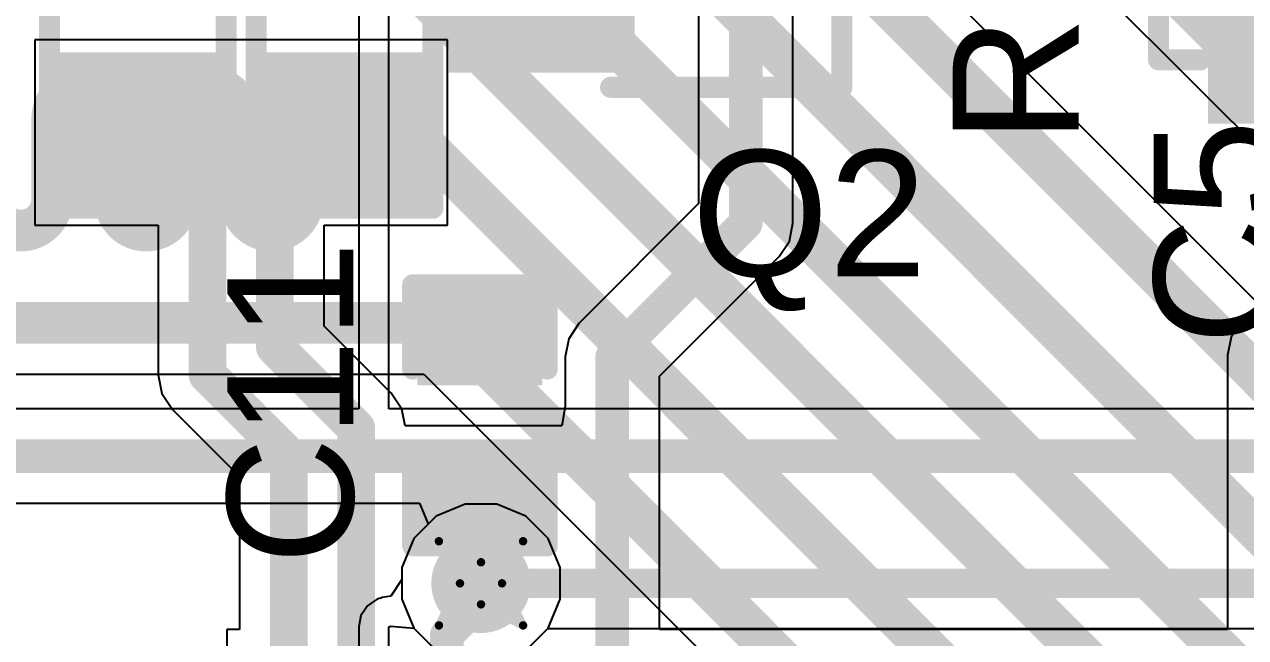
# Model space of a CAD drawing. Header units: inches. Extents: x -3 to 488, y -11 to 93.
# Drawn here: x 92.49 to 99.86, y 29.81 to 33.51 of the extents above; entities that cross this region are included whole.
import ezdxf

# ---------------------------------------------------------------- set-up
doc = ezdxf.new("R2010")
doc.units = ezdxf.units.IN
for name, color, linetype in [('Bottom Layer', 5, 'Continuous'), ('Drill Drawing', 1, 'Continuous'), ('Layer 1', 16, 'Continuous'), ('Layer 2', 76, 'Continuous'), ('Top Layer', 1, 'Continuous'), ('Top Overlay', 2, 'Continuous'), ('Top Paste', 8, 'Continuous'), ('Top Solder', 216, 'Continuous'), ('Via Holes', 16, 'Continuous')]:
    doc.layers.add(name, color=color, linetype=linetype)
doc.styles.add('Arial', font='', dxfattribs={"height": 0.2})
doc.styles.get('Arial').set_extended_font_data('Arial')

msp = doc.modelspace()

# ---------------------------------------------------------------- hatches: boundary and pattern name
at = {"layer": 'Bottom Layer'}
h = msp.add_hatch(color=5, dxfattribs=at)
edge = h.paths.add_edge_path()
edge.add_arc((95.2447, 30.1348), 0.3, 0, 360)
at = {"layer": 'Layer 1'}
h = msp.add_hatch(color=16, dxfattribs=at)
edge = h.paths.add_edge_path()
edge.add_arc((95.2447, 30.1348), 0.3, 0, 360)
at = {"layer": 'Layer 2'}
h = msp.add_hatch(color=76, dxfattribs=at)
edge = h.paths.add_edge_path()
edge.add_arc((95.2447, 30.1348), 0.3, 0, 360)
at = {"layer": 'Top Layer'}
for points in [[(100.8663, 34.4293), (100.8663, 33.0093), (99.7363, 33.0093), (99.7363, 34.4293)], [(96.0713, 34.1369), (96.0713, 33.3169), (95.1513, 33.3169), (95.1513, 34.1369)], [(92.7277, 33.2361), (93.6167, 33.2361), (93.6167, 32.4741), (92.7277, 32.4741)], [(93.9764, 33.2361), (94.8654, 33.2361), (94.8654, 32.4741), (93.9764, 32.4741)], [(94.9208, 31.8467), (95.5558, 31.8467), (95.5558, 31.3895), (94.9208, 31.3895)], [(94.9208, 30.9069), (95.5558, 30.9069), (95.5558, 30.4497), (94.9208, 30.4497)]]:
    msp.add_hatch(color=1, dxfattribs=at).paths.add_polyline_path(points)
h = msp.add_hatch(color=1, dxfattribs=at)
edge = h.paths.add_edge_path()
edge.add_arc((95.2447, 30.1348), 0.3, 0, 360)
at = {"layer": 'Top Paste'}
for points in [[(100.8663, 34.4293), (100.8663, 33.0093), (99.7363, 33.0093), (99.7363, 34.4293)], [(96.0713, 34.1369), (96.0713, 33.3169), (95.1513, 33.3169), (95.1513, 34.1369)], [(92.7277, 33.2361), (93.6167, 33.2361), (93.6167, 32.4741), (92.7277, 32.4741)], [(93.9764, 33.2361), (94.8654, 33.2361), (94.8654, 32.4741), (93.9764, 32.4741)], [(94.9208, 31.8467), (95.5558, 31.8467), (95.5558, 31.3895), (94.9208, 31.3895)], [(94.9208, 30.9069), (95.5558, 30.9069), (95.5558, 30.4497), (94.9208, 30.4497)]]:
    msp.add_hatch(color=8, dxfattribs=at).paths.add_polyline_path(points)
at = {"layer": 'Top Solder'}
for points in [[(100.9679, 34.5309), (100.9679, 32.9077), (99.6347, 32.9077), (99.6347, 34.5309)], [(96.1729, 34.2385), (96.1729, 33.2153), (95.0497, 33.2153), (95.0497, 34.2385)], [(92.6261, 33.3377), (93.7183, 33.3377), (93.7183, 32.3725), (92.6261, 32.3725)], [(93.8748, 33.3377), (94.967, 33.3377), (94.967, 32.3725), (93.8748, 32.3725)], [(94.8608, 31.9067), (95.6158, 31.9067), (95.6158, 31.3295), (94.8608, 31.3295)], [(94.8608, 30.9669), (95.6158, 30.9669), (95.6158, 30.3897), (94.8608, 30.3897)]]:
    msp.add_hatch(color=216, dxfattribs=at).paths.add_polyline_path(points)
at = {"layer": 'Via Holes'}
h = msp.add_hatch(color=7, dxfattribs=at)
edge = h.paths.add_edge_path()
edge.add_arc((95.2447, 30.1348), 0.15, 0, 360)

# ---------------------------------------------------------------- linework, layer by layer
at = {"layer": 'Bottom Layer'}
for p, q in [((95.1497, 30.6126), (94.9741, 30.5399)), ((95.3398, 30.6126), (95.1497, 30.6126)), ((95.5154, 30.5399), (95.3398, 30.6126)), ((94.9741, 30.5399), (94.8397, 30.4055)), ((95.6498, 30.4055), (95.5154, 30.5399)), ((94.8397, 30.4055), (94.7669, 30.2299)), ((95.7225, 30.2299), (95.6498, 30.4055)), ((94.7669, 30.2299), (94.7669, 30.0398)), ((95.7225, 30.0398), (95.7225, 30.2299)), ((94.7669, 30.0398), (94.8397, 29.8642)), ((95.6498, 29.8642), (95.7225, 30.0398)), ((94.8397, 29.8642), (94.9741, 29.7298)), ((95.5154, 29.7298), (95.6498, 29.8642))]:
    msp.add_line(p, q, dxfattribs=at)
at = {"layer": 'Drill Drawing'}
for points in [[(94.9907, 30.3888, 0.0508, 0.0508, 0), (95.2447, 30.2618, 0.0508, 0.0508, 0)], [(94.9907, 30.3888, 0.0508, 0.0508, 0), (95.1177, 30.1348, 0.0508, 0.0508, 0)], [(95.2447, 30.2618, 0.0508, 0.0508, 0), (95.4987, 30.3888, 0.0508, 0.0508, 0)], [(95.3717, 30.1348, 0.0508, 0.0508, 0), (95.4987, 30.3888, 0.0508, 0.0508, 0)], [(94.9907, 29.8808, 0.0508, 0.0508, 0), (95.1177, 30.1348, 0.0508, 0.0508, 0)], [(95.3717, 30.1348, 0.0508, 0.0508, 0), (95.4987, 29.8808, 0.0508, 0.0508, 0)], [(94.9907, 29.8808, 0.0508, 0.0508, 0), (95.2447, 30.0078, 0.0508, 0.0508, 0)], [(95.2447, 30.0078, 0.0508, 0.0508, 0), (95.4987, 29.8808, 0.0508, 0.0508, 0)]]:
    msp.add_lwpolyline(points, format="xyseb", dxfattribs=at)
for points in [[(94.978, 30.3888, 0.0254, 0.0254, 1), (95.0034, 30.3888, 0.0254, 0.0254, 1)], [(94.978, 30.3888, 0.0254, 0.0254, 1), (95.0034, 30.3888, 0.0254, 0.0254, 1)], [(95.486, 30.3888, 0.0254, 0.0254, 1), (95.5114, 30.3888, 0.0254, 0.0254, 1)], [(95.486, 30.3888, 0.0254, 0.0254, 1), (95.5114, 30.3888, 0.0254, 0.0254, 1)], [(95.232, 30.2618, 0.0254, 0.0254, 1), (95.2574, 30.2618, 0.0254, 0.0254, 1)], [(95.232, 30.2618, 0.0254, 0.0254, 1), (95.2574, 30.2618, 0.0254, 0.0254, 1)], [(95.105, 30.1348, 0.0254, 0.0254, 1), (95.1304, 30.1348, 0.0254, 0.0254, 1)], [(95.105, 30.1348, 0.0254, 0.0254, 1), (95.1304, 30.1348, 0.0254, 0.0254, 1)], [(95.359, 30.1348, 0.0254, 0.0254, 1), (95.3844, 30.1348, 0.0254, 0.0254, 1)], [(95.359, 30.1348, 0.0254, 0.0254, 1), (95.3844, 30.1348, 0.0254, 0.0254, 1)], [(95.232, 30.0078, 0.0254, 0.0254, 1), (95.2574, 30.0078, 0.0254, 0.0254, 1)], [(95.232, 30.0078, 0.0254, 0.0254, 1), (95.2574, 30.0078, 0.0254, 0.0254, 1)], [(94.978, 29.8808, 0.0254, 0.0254, 1), (95.0034, 29.8808, 0.0254, 0.0254, 1)], [(94.978, 29.8808, 0.0254, 0.0254, 1), (95.0034, 29.8808, 0.0254, 0.0254, 1)], [(95.486, 29.8808, 0.0254, 0.0254, 1), (95.5114, 29.8808, 0.0254, 0.0254, 1)], [(95.486, 29.8808, 0.0254, 0.0254, 1), (95.5114, 29.8808, 0.0254, 0.0254, 1)]]:
    msp.add_lwpolyline(points, format="xyseb", close=True, dxfattribs=at)
at = {"layer": 'Layer 1'}
for p, q in [((95.7624, 36.9382), (101.3656, 31.3351)), ((102.8237, 28.9371), (94.9836, 36.7772)), ((92.0481, 31.3975), (94.9004, 31.3975)), ((94.9004, 31.3975), (95.0152, 31.2828)), ((95.0152, 31.2828), (97.9911, 28.3068)), ((95.1497, 30.6126), (94.9741, 30.5399)), ((95.3398, 30.6126), (95.1497, 30.6126)), ((95.5154, 30.5399), (95.3398, 30.6126)), ((94.9741, 30.5399), (94.8397, 30.4055)), ((95.6498, 30.4055), (95.5154, 30.5399)), ((94.8397, 30.4055), (94.7669, 30.2299)), ((95.7225, 30.2299), (95.6498, 30.4055)), ((94.7669, 30.2299), (94.7669, 30.0398)), ((95.7225, 30.0398), (95.7225, 30.2299)), ((94.7669, 30.0398), (94.8397, 29.8642)), ((95.6498, 29.8642), (95.7225, 30.0398)), ((94.8397, 29.8642), (94.9741, 29.7298)), ((95.5154, 29.7298), (95.6498, 29.8642))]:
    msp.add_line(p, q, dxfattribs=at)
for points in [[(95.6875, 37.416, 0.2032, 0.2032, 0), (101.5712, 31.5324, 0.2032, 0.2032, 0)], [(94.7648, 36.5584, 0.2515, 0.2515, 0), (102.6049, 28.7183, 0.2515, 0.2515, 0)], [(94.5882, 35.7964, 0.2515, 0.2515, 0), (101.744, 28.6406, 0.2515, 0.2515, 0)], [(94.6072, 34.8363, 0.2515, 0.2515, 0), (100.8832, 28.5604, 0.2515, 0.2515, 0)], [(94.6819, 33.8981, 0.2515, 0.2515, 0), (100.0223, 28.5577, 0.2515, 0.2515, 0)], [(92.6553, 32.9401, 0.2515, 0.2515, -1), (93.0338, 32.9401, 0.2515, 0.2515, 0)], [(93.4122, 32.9401, 0.2515, 0.2515, -1), (93.7907, 32.9401, 0.2515, 0.2515, 0)], [(92.6553, 32.4522, 0.2515, 0.2515, 0), (92.6553, 32.9401, 0.2515, 0.2515, 0)], [(93.0338, 32.4522, 0.2515, 0.2515, 0), (93.0338, 32.9401, 0.2515, 0.2515, 0)], [(93.4122, 32.4522, 0.2515, 0.2515, 0), (93.4122, 32.9401, 0.2515, 0.2515, 0)], [(93.7907, 32.4522, 0.2515, 0.2515, 0), (93.7907, 32.9401, 0.2515, 0.2515, 0)], [(94.1691, 32.6239, 0.2515, 0.2515, -0.414214), (94.4206, 32.8754, 0.2515, 0.2515, 0)], [(94.4206, 32.8754, 0.2515, 0.2515, 0), (94.8066, 32.8754, 0.2515, 0.2515, 0)], [(94.8066, 32.8754, 0.2515, 0.2515, 0), (95.4952, 32.1868, 0.2515, 0.2515, 0)], [(94.1691, 32.4522, 0.2515, 0.2515, 0), (94.1691, 32.6239, 0.2515, 0.2515, 0)], [(92.6553, 32.4522, 0.2515, 0.2515, -1), (92.2768, 32.4522, 0.2515, 0.2515, 0)], [(93.4122, 32.4522, 0.2515, 0.2515, -1), (93.0338, 32.4522, 0.2515, 0.2515, 0)], [(94.1691, 32.4522, 0.2515, 0.2515, -1), (93.7907, 32.4522, 0.2515, 0.2515, 0)], [(95.4952, 32.1868, 0.2515, 0.2515, 0), (99.1614, 28.5206, 0.2515, 0.2515, 0)], [(90.8643, 31.707, 0.2515, 0.2515, 0), (95.0286, 31.707, 0.2515, 0.2515, 0)], [(95.0286, 31.707, 0.2515, 0.2515, 0), (95.234, 31.5016, 0.2515, 0.2515, 0)], [(95.234, 31.5016, 0.2515, 0.2515, 0), (98.3006, 28.435, 0.2515, 0.2515, 0)]]:
    msp.add_lwpolyline(points, format="xyseb", dxfattribs=at)
for points in [[(92.5924, 32.9401, 0.1257, 0.1257, 1), (92.7182, 32.9401, 0.1257, 0.1257, 1)], [(92.5924, 32.9401, 0.1257, 0.1257, 1), (92.7182, 32.9401, 0.1257, 0.1257, 1)], [(92.9709, 32.9401, 0.1257, 0.1257, 1), (93.0966, 32.9401, 0.1257, 0.1257, 1)], [(92.9709, 32.9401, 0.1257, 0.1257, 1), (93.0966, 32.9401, 0.1257, 0.1257, 1)], [(93.3494, 32.9401, 0.1257, 0.1257, 1), (93.4751, 32.9401, 0.1257, 0.1257, 1)], [(93.3494, 32.9401, 0.1257, 0.1257, 1), (93.4751, 32.9401, 0.1257, 0.1257, 1)], [(93.7278, 32.9401, 0.1257, 0.1257, 1), (93.8535, 32.9401, 0.1257, 0.1257, 1)], [(93.7278, 32.9401, 0.1257, 0.1257, 1), (93.8535, 32.9401, 0.1257, 0.1257, 1)], [(94.3577, 32.8754, 0.1257, 0.1257, 1), (94.4835, 32.8754, 0.1257, 0.1257, 1)], [(94.3577, 32.8754, 0.1257, 0.1257, 1), (94.4835, 32.8754, 0.1257, 0.1257, 1)], [(94.7438, 32.8754, 0.1257, 0.1257, 1), (94.8695, 32.8754, 0.1257, 0.1257, 1)], [(94.7438, 32.8754, 0.1257, 0.1257, 1), (94.8695, 32.8754, 0.1257, 0.1257, 1)], [(94.1063, 32.6239, 0.1257, 0.1257, 1), (94.232, 32.6239, 0.1257, 0.1257, 1)], [(94.1063, 32.6239, 0.1257, 0.1257, 1), (94.232, 32.6239, 0.1257, 0.1257, 1)], [(92.5924, 32.4522, 0.1257, 0.1257, 1), (92.7182, 32.4522, 0.1257, 0.1257, 1)], [(92.5924, 32.4522, 0.1257, 0.1257, 1), (92.7182, 32.4522, 0.1257, 0.1257, 1)], [(92.9709, 32.4522, 0.1257, 0.1257, 1), (93.0966, 32.4522, 0.1257, 0.1257, 1)], [(92.9709, 32.4522, 0.1257, 0.1257, 1), (93.0966, 32.4522, 0.1257, 0.1257, 1)], [(93.3494, 32.4522, 0.1257, 0.1257, 1), (93.4751, 32.4522, 0.1257, 0.1257, 1)], [(93.3494, 32.4522, 0.1257, 0.1257, 1), (93.4751, 32.4522, 0.1257, 0.1257, 1)], [(93.7278, 32.4522, 0.1257, 0.1257, 1), (93.8535, 32.4522, 0.1257, 0.1257, 1)], [(93.7278, 32.4522, 0.1257, 0.1257, 1), (93.8535, 32.4522, 0.1257, 0.1257, 1)], [(94.1063, 32.4522, 0.1257, 0.1257, 1), (94.232, 32.4522, 0.1257, 0.1257, 1)], [(94.1063, 32.4522, 0.1257, 0.1257, 1), (94.232, 32.4522, 0.1257, 0.1257, 1)], [(95.4323, 32.1868, 0.1257, 0.1257, 1), (95.5581, 32.1868, 0.1257, 0.1257, 1)], [(95.4323, 32.1868, 0.1257, 0.1257, 1), (95.5581, 32.1868, 0.1257, 0.1257, 1)], [(94.9657, 31.707, 0.1257, 0.1257, 1), (95.0915, 31.707, 0.1257, 0.1257, 1)], [(94.9657, 31.707, 0.1257, 0.1257, 1), (95.0915, 31.707, 0.1257, 0.1257, 1)], [(95.1711, 31.5016, 0.1257, 0.1257, 1), (95.2969, 31.5016, 0.1257, 0.1257, 1)], [(95.1711, 31.5016, 0.1257, 0.1257, 1), (95.2969, 31.5016, 0.1257, 0.1257, 1)]]:
    msp.add_lwpolyline(points, format="xyseb", close=True, dxfattribs=at)
at = {"layer": 'Layer 2'}
for p, q in [((94.6875, 31.1876), (94.6875, 35.7964)), ((94.5062, 35.6151), (94.5062, 31.1876)), ((94.5062, 31.1876), (92.0783, 31.1876)), ((102.3389, 31.1876), (94.6875, 31.1876)), ((92.0783, 30.6179), (94.8725, 30.6179)), ((94.8725, 30.6179), (94.9251, 30.4909)), ((94.9251, 30.4909), (94.8397, 30.4055)), ((94.8397, 30.4055), (94.7669, 30.2299)), ((94.7669, 30.2299), (94.7669, 30.1587)), ((94.7669, 30.1587), (94.6998, 30.0583)), ((94.5882, 30.0189), (94.5593, 29.9996)), ((94.6171, 30.0384), (94.5882, 30.0189)), ((94.6305, 30.0441), (94.6171, 30.0384)), ((94.6394, 30.0459), (94.6305, 30.0441)), ((94.6473, 30.0502), (94.6394, 30.0459)), ((94.6738, 30.053), (94.6473, 30.0502)), ((94.6998, 30.0583), (94.6738, 30.053)), ((94.5196, 29.9397), (94.513, 29.9055)), ((94.5199, 29.9402), (94.5196, 29.9397)), ((94.52, 29.9408), (94.5199, 29.9402)), ((94.5394, 29.9697), (94.52, 29.9408)), ((94.5585, 29.9988), (94.5394, 29.9697)), ((94.559, 29.9991), (94.5585, 29.9988)), ((94.5593, 29.9996), (94.559, 29.9991)), ((94.513, 29.9055), (94.5062, 29.8714)), ((94.5062, 29.8714), (94.5062, 27.6142)), ((94.6875, 29.8714), (94.7009, 29.877)), ((94.6875, 27.2792), (94.6875, 29.8714)), ((94.7009, 29.877), (94.8397, 29.8642)), ((94.8397, 29.8642), (94.9741, 29.7298)), ((95.5154, 29.7298), (95.6485, 29.8629)), ((95.6485, 29.8629), (106.1705, 29.8629))]:
    msp.add_line(p, q, dxfattribs=at)
for points in [[(91.6875, 30.9027, 0.2032, 0.2032, 0), (102.4569, 30.9027, 0.2032, 0.2032, 0)], [(95.2447, 30.1348, 0.1778, 0.1778, 0), (106.1705, 30.1348, 0.1778, 0.1778, 0)]]:
    msp.add_lwpolyline(points, format="xyseb", dxfattribs=at)
msp.add_lwpolyline([(95.2003, 30.1348, 0.0889, 0.0889, 1), (95.2892, 30.1348, 0.0889, 0.0889, 1)], format="xyseb", close=True, dxfattribs=at)
at = {"layer": 'Top Layer'}
for p, q in [((96.5589, 35.2167), (96.5589, 32.4262)), ((97.1287, 32.3082), (97.1287, 34.0023)), ((93.7945, 33.4139), (92.5499, 33.4139)), ((92.5499, 33.4139), (92.5499, 32.2963)), ((93.7986, 33.414), (93.7945, 33.414)), ((93.7945, 33.414), (93.7945, 33.4139)), ((93.7986, 33.4139), (93.7986, 33.414)), ((95.0432, 33.4139), (93.7986, 33.4139)), ((95.0432, 32.2963), (95.0432, 33.4139)), ((100.7677, 32.6438), (99.8361, 31.7121)), ((96.5589, 32.4262), (95.8361, 31.7033)), ((97.107, 32.1991), (97.1287, 32.3082)), ((92.5499, 32.2963), (93.2955, 32.2963)), ((93.2955, 32.2963), (93.2955, 31.3937)), ((94.2976, 31.6854), (94.2976, 32.2963)), ((94.2976, 32.2963), (95.0432, 32.2963)), ((97.0452, 32.1067), (97.107, 32.1991)), ((96.3224, 31.3839), (97.0452, 32.1067)), ((97.0452, 32.1067), (97.0452, 32.1067)), ((99.8361, 31.7121), (99.7743, 31.6197)), ((94.7013, 31.2817), (94.2976, 31.6854)), ((95.8361, 31.7033), (95.7743, 31.6109)), ((95.7743, 31.6109), (95.7526, 31.5019)), ((99.7743, 31.6197), (99.7526, 31.5107)), ((95.7526, 31.5019), (95.7526, 31.5018)), ((95.7526, 31.5018), (95.7526, 31.2038)), ((99.7526, 31.5107), (99.7526, 31.5107)), ((99.7526, 31.5107), (99.7526, 29.8566)), ((93.2955, 31.3937), (93.3182, 31.2797)), ((96.3224, 29.8566), (96.3224, 31.3839)), ((93.3182, 31.2797), (93.3827, 31.1831)), ((94.7659, 31.1851), (94.7013, 31.2817)), ((95.7526, 31.2038), (95.7336, 31.0847)), ((93.3827, 31.1831), (93.7865, 30.7794)), ((94.7858, 31.0847), (94.7659, 31.1851)), ((95.7336, 31.0847), (94.7858, 31.0847)), ((93.7865, 30.7794), (93.7865, 29.8566)), ((93.7865, 29.8566), (93.7097, 29.8566)), ((93.7097, 29.8566), (93.7097, 28.5249)), ((99.7526, 29.8566), (96.3224, 29.8566))]:
    msp.add_line(p, q, dxfattribs=at)
for points in [[(96.8438, 32.3082, 0.2032, 0.2032, 0), (96.8438, 35.607, 0.2032, 0.2032, 0)], [(93.1722, 32.8551, 0.2286, 0.2286, 0), (93.5933, 32.434, 0.2286, 0.2286, 0)], [(93.9997, 32.434, 0.2286, 0.2286, 0), (94.4209, 32.8551, 0.2286, 0.2286, 0)], [(93.5933, 31.3937, 0.2286, 0.2286, 0), (93.5933, 32.434, 0.2286, 0.2286, 0)], [(93.9997, 31.562, 0.2286, 0.2286, 0), (93.9997, 32.434, 0.2286, 0.2286, 0)], [(96.0375, 31.5019, 0.2032, 0.2032, 0), (96.8438, 32.3082, 0.2032, 0.2032, 0)], [(93.9997, 31.562, 0.2286, 0.2286, 0), (94.4907, 31.0711, 0.2286, 0.2286, 0)], [(96.0375, 29.0788, 0.2032, 0.2032, 0), (96.0375, 31.5019, 0.2032, 0.2032, 0)], [(93.5933, 31.3937, 0.2286, 0.2286, 0), (94.0843, 30.9027, 0.2286, 0.2286, 0)], [(94.4907, 29.1256, 0.2286, 0.2286, 0), (94.4907, 31.0711, 0.2286, 0.2286, 0)], [(94.0843, 29.1256, 0.2286, 0.2286, 0), (94.0843, 30.9027, 0.2286, 0.2286, 0)], [(95.1875, 30.6783, 0.2032, 0.2032, 0), (95.2447, 30.621, 0.2032, 0.2032, 0)], [(95.2447, 30.1348, 0.2032, 0.2032, 0), (95.2447, 30.621, 0.2032, 0.2032, 0)], [(95.0375, 29.8207, 0.2032, 0.2032, 0), (95.2982, 30.0814, 0.2032, 0.2032, 0)], [(95.0375, 29.0788, 0.2032, 0.2032, 0), (95.0375, 29.8207, 0.2032, 0.2032, 0)]]:
    msp.add_lwpolyline(points, format="xyseb", dxfattribs=at)
for points in [[(93.115, 32.8551, 0.1143, 0.1143, 1), (93.2293, 32.8551, 0.1143, 0.1143, 1)], [(94.3637, 32.8551, 0.1143, 0.1143, 1), (94.478, 32.8551, 0.1143, 0.1143, 1)], [(93.5362, 32.434, 0.1143, 0.1143, 1), (93.6505, 32.434, 0.1143, 0.1143, 1)], [(93.5362, 32.434, 0.1143, 0.1143, 1), (93.6505, 32.434, 0.1143, 0.1143, 1)], [(93.9426, 32.434, 0.1143, 0.1143, 1), (94.0569, 32.434, 0.1143, 0.1143, 1)], [(93.9426, 32.434, 0.1143, 0.1143, 1), (94.0569, 32.434, 0.1143, 0.1143, 1)], [(96.793, 32.3082, 0.1016, 0.1016, 1), (96.8946, 32.3082, 0.1016, 0.1016, 1)], [(96.793, 32.3082, 0.1016, 0.1016, 1), (96.8946, 32.3082, 0.1016, 0.1016, 1)], [(93.9426, 31.562, 0.1143, 0.1143, 1), (94.0569, 31.562, 0.1143, 0.1143, 1)], [(93.9426, 31.562, 0.1143, 0.1143, 1), (94.0569, 31.562, 0.1143, 0.1143, 1)], [(95.9867, 31.5019, 0.1016, 0.1016, 1), (96.0883, 31.5019, 0.1016, 0.1016, 1)], [(95.9867, 31.5019, 0.1016, 0.1016, 1), (96.0883, 31.5019, 0.1016, 0.1016, 1)], [(93.5362, 31.3937, 0.1143, 0.1143, 1), (93.6505, 31.3937, 0.1143, 0.1143, 1)], [(93.5362, 31.3937, 0.1143, 0.1143, 1), (93.6505, 31.3937, 0.1143, 0.1143, 1)], [(94.4336, 31.0711, 0.1143, 0.1143, 1), (94.5479, 31.0711, 0.1143, 0.1143, 1)], [(94.4336, 31.0711, 0.1143, 0.1143, 1), (94.5479, 31.0711, 0.1143, 0.1143, 1)], [(94.0272, 30.9027, 0.1143, 0.1143, 1), (94.1415, 30.9027, 0.1143, 0.1143, 1)], [(94.0272, 30.9027, 0.1143, 0.1143, 1), (94.1415, 30.9027, 0.1143, 0.1143, 1)], [(95.1367, 30.6783, 0.1016, 0.1016, 1), (95.2383, 30.6783, 0.1016, 0.1016, 1)], [(95.1939, 30.621, 0.1016, 0.1016, 1), (95.2955, 30.621, 0.1016, 0.1016, 1)], [(95.1939, 30.621, 0.1016, 0.1016, 1), (95.2955, 30.621, 0.1016, 0.1016, 1)], [(95.1939, 30.1348, 0.1016, 0.1016, 1), (95.2955, 30.1348, 0.1016, 0.1016, 1)], [(95.2474, 30.0814, 0.1016, 0.1016, 1), (95.349, 30.0814, 0.1016, 0.1016, 1)], [(94.9867, 29.8207, 0.1016, 0.1016, 1), (95.0883, 29.8207, 0.1016, 0.1016, 1)], [(94.9867, 29.8207, 0.1016, 0.1016, 1), (95.0883, 29.8207, 0.1016, 0.1016, 1)]]:
    msp.add_lwpolyline(points, format="xyseb", close=True, dxfattribs=at)
at = {"layer": 'Top Overlay'}
for points in [[(99.3361, 33.2937, 0.127, 0.127, 0), (99.3361, 36.5449, 0.127, 0.127, 0)], [(92.6388, 32.3979, 0.127, 0.127, 0), (92.6388, 34.8363, 0.127, 0.127, 0)], [(93.7056, 32.3979, 0.127, 0.127, 0), (93.7056, 34.8363, 0.127, 0.127, 0)], [(93.8875, 32.3979, 0.127, 0.127, 0), (93.8875, 34.8363, 0.127, 0.127, 0)], [(94.9543, 32.3979, 0.127, 0.127, 0), (94.9543, 34.8363, 0.127, 0.127, 0)], [(97.4241, 33.1275, 0.127, 0.127, 0), (97.4241, 34.1181, 0.127, 0.127, 0)], [(99.3361, 33.2937, 0.127, 0.127, 0), (99.5901, 33.2937, 0.127, 0.127, 0)], [(96.0271, 33.1275, 0.127, 0.127, 0), (97.4241, 33.1275, 0.127, 0.127, 0)], [(92.6388, 32.3979, 0.127, 0.127, 0), (93.7056, 32.3979, 0.127, 0.127, 0)], [(93.8875, 32.3979, 0.127, 0.127, 0), (94.9543, 32.3979, 0.127, 0.127, 0)], [(94.8319, 31.9356, 0.127, 0.127, 0), (95.6447, 31.9356, 0.127, 0.127, 0)], [(94.8319, 31.4276, 0.127, 0.127, 0), (94.8319, 31.9356, 0.127, 0.127, 0)], [(95.6447, 31.4276, 0.127, 0.127, 0), (95.6447, 31.9356, 0.127, 0.127, 0)], [(94.8319, 30.3608, 0.127, 0.127, 0), (94.8319, 30.8688, 0.127, 0.127, 0)], [(95.6447, 30.3608, 0.127, 0.127, 0), (95.6447, 30.8688, 0.127, 0.127, 0)], [(94.8319, 30.3608, 0.127, 0.127, 0), (95.6447, 30.3608, 0.127, 0.127, 0)]]:
    msp.add_lwpolyline(points, format="xyseb", dxfattribs=at)
for points in [[(99.3043, 33.2937, 0.0635, 0.0635, 1), (99.3678, 33.2937, 0.0635, 0.0635, 1)], [(99.3043, 33.2937, 0.0635, 0.0635, 1), (99.3678, 33.2937, 0.0635, 0.0635, 1)], [(99.5583, 33.2937, 0.0635, 0.0635, 1), (99.6218, 33.2937, 0.0635, 0.0635, 1)], [(95.9953, 33.1275, 0.0635, 0.0635, 1), (96.0588, 33.1275, 0.0635, 0.0635, 1)], [(97.3923, 33.1275, 0.0635, 0.0635, 1), (97.4558, 33.1275, 0.0635, 0.0635, 1)], [(97.3923, 33.1275, 0.0635, 0.0635, 1), (97.4558, 33.1275, 0.0635, 0.0635, 1)], [(92.607, 32.3979, 0.0635, 0.0635, 1), (92.6705, 32.3979, 0.0635, 0.0635, 1)], [(92.607, 32.3979, 0.0635, 0.0635, 1), (92.6705, 32.3979, 0.0635, 0.0635, 1)], [(93.6738, 32.3979, 0.0635, 0.0635, 1), (93.7373, 32.3979, 0.0635, 0.0635, 1)], [(93.6738, 32.3979, 0.0635, 0.0635, 1), (93.7373, 32.3979, 0.0635, 0.0635, 1)], [(93.8557, 32.3979, 0.0635, 0.0635, 1), (93.9192, 32.3979, 0.0635, 0.0635, 1)], [(93.8557, 32.3979, 0.0635, 0.0635, 1), (93.9192, 32.3979, 0.0635, 0.0635, 1)], [(94.9225, 32.3979, 0.0635, 0.0635, 1), (94.986, 32.3979, 0.0635, 0.0635, 1)], [(94.9225, 32.3979, 0.0635, 0.0635, 1), (94.986, 32.3979, 0.0635, 0.0635, 1)], [(94.8002, 31.9356, 0.0635, 0.0635, 1), (94.8637, 31.9356, 0.0635, 0.0635, 1)], [(94.8002, 31.9356, 0.0635, 0.0635, 1), (94.8637, 31.9356, 0.0635, 0.0635, 1)], [(95.613, 31.9356, 0.0635, 0.0635, 1), (95.6765, 31.9356, 0.0635, 0.0635, 1)], [(95.613, 31.9356, 0.0635, 0.0635, 1), (95.6765, 31.9356, 0.0635, 0.0635, 1)], [(94.8002, 31.4276, 0.0635, 0.0635, 1), (94.8637, 31.4276, 0.0635, 0.0635, 1)], [(95.613, 31.4276, 0.0635, 0.0635, 1), (95.6765, 31.4276, 0.0635, 0.0635, 1)], [(94.8002, 30.8688, 0.0635, 0.0635, 1), (94.8637, 30.8688, 0.0635, 0.0635, 1)], [(95.613, 30.8688, 0.0635, 0.0635, 1), (95.6765, 30.8688, 0.0635, 0.0635, 1)], [(94.8002, 30.3608, 0.0635, 0.0635, 1), (94.8637, 30.3608, 0.0635, 0.0635, 1)], [(94.8002, 30.3608, 0.0635, 0.0635, 1), (94.8637, 30.3608, 0.0635, 0.0635, 1)], [(95.613, 30.3608, 0.0635, 0.0635, 1), (95.6765, 30.3608, 0.0635, 0.0635, 1)], [(95.613, 30.3608, 0.0635, 0.0635, 1), (95.6765, 30.3608, 0.0635, 0.0635, 1)]]:
    msp.add_lwpolyline(points, format="xyseb", close=True, dxfattribs=at)

# ---------------------------------------------------------------- texts
at = {"layer": 'Top Overlay', "style": 'Arial'}
for s, p in [('R6', (98.8543, 32.7875)), ('C5', (100.0695, 31.5723)), ('C11', (94.4741, 30.2467))]:
    msp.add_text(s, height=0.762, rotation=90, dxfattribs=at).set_placement(p)
msp.add_text('Q2', height=0.762, dxfattribs=at).set_placement((96.5166, 31.9865))

doc.saveas('drawing.dxf')
